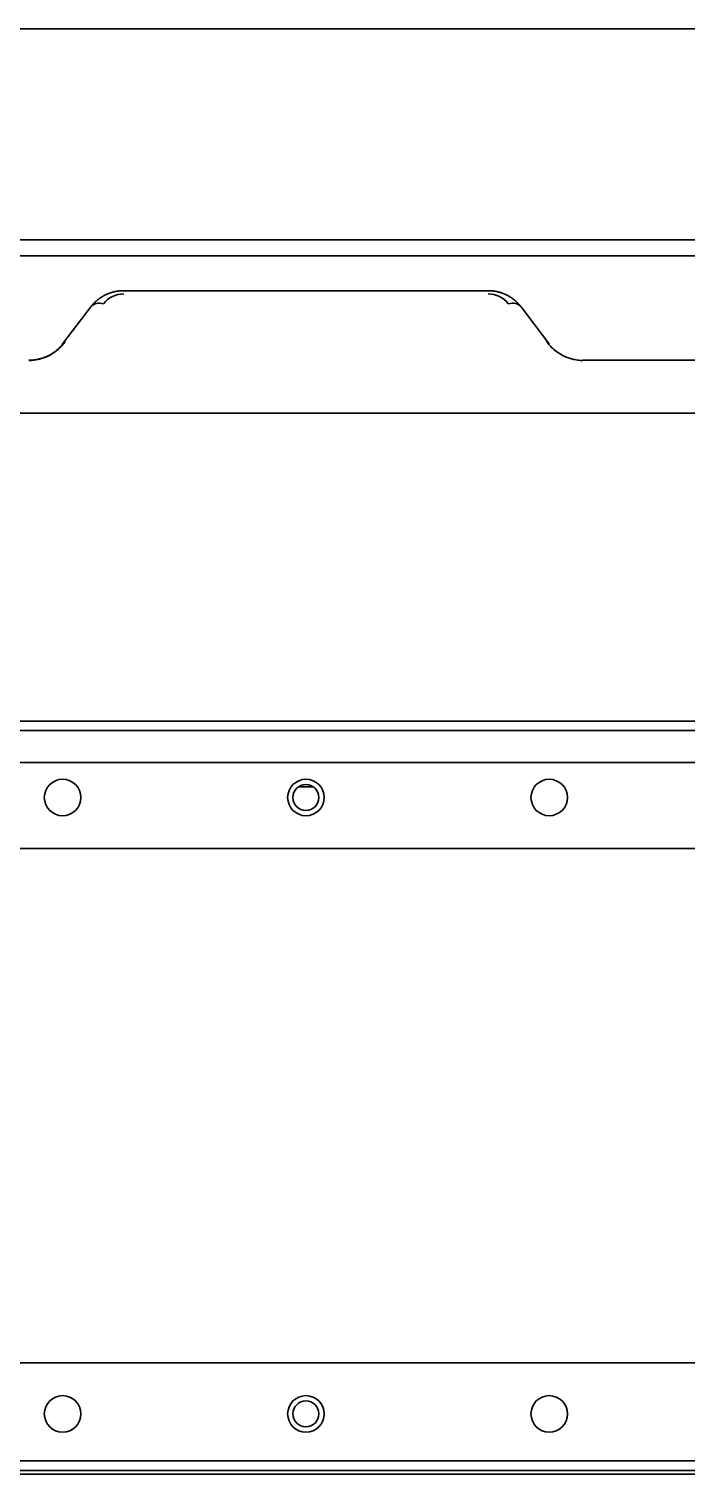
# Model space of a CAD drawing. Extents: x -760 to 4209, y 5795 to 10697.
# Drawn here: x 2245.9 to 2326.9, y 10435.1 to 10613.3 of the extents above; entities that cross this region are included whole.
import ezdxf

# ---------------------------------------------------------------- set-up
doc = ezdxf.new("R2010")
doc.units = 0
doc.header["$LTSCALE"] = 5
doc.layers.add('1', color=7, linetype='CONTINUOUS', true_color=0xffffff)
doc.layers.add('4', color=7, linetype='CONTINUOUS', true_color=0xffffff)

msp = doc.modelspace()

# ---------------------------------------------------------------- linework, layer by layer
at = {"layer": '1', "color": 7, "linetype": 'Continuous', "lineweight": 35}
for p, q in [((2048.1, 10613.29), (2512.01, 10613.29)), ((2507.77, 10587.29), (2052.34, 10587.29)), ((2049.92, 10585.29), (2510.19, 10585.29)), ((1910.55, 10527.92), (2649.55, 10527.92)), ((2643.55, 10526.79), (1916.05, 10526.79)), ((1916.05, 10522.85), (2643.55, 10522.85)), ((2279.15, 10519.84), (2280.96, 10519.84)), ((2643.55, 10512.22), (1916.55, 10512.22)), ((2643.55, 10448.82), (1916.55, 10448.82)), ((1918.55, 10436.75), (2641.55, 10436.75)), ((1916.55, 10435.1), (2643.55, 10435.1)), ((1918.55, 10435.55), (2641.55, 10435.55))]:
    msp.add_line(p, q, dxfattribs=at)
for centre, radius in [((2250.05, 10518.52), 2.25), ((2280.05, 10518.52), 2.25), ((2310.05, 10518.52), 2.25), ((2280.05, 10518.52), 1.6), ((2250.05, 10442.52), 2.25), ((2280.05, 10442.52), 2.25), ((2280.05, 10442.52), 1.6), ((2310.05, 10442.52), 2.25)]:
    msp.add_circle(centre, radius, dxfattribs=at)
at = {"layer": '4', "color": 7, "linetype": 'Continuous', "lineweight": 35}
for p, q in [((2302.51, 10581.01), (2257.6, 10581.01)), ((2253.52, 10579), (2250.1, 10574.49)), ((2310.01, 10574.49), (2306.59, 10579)), ((2250.1, 10574.49), (2250.06, 10574.43)), ((2310.05, 10574.43), (2310.01, 10574.49)), ((2637.3, 10572.43), (2314.21, 10572.43)), ((2639.18, 10565.92), (1920.93, 10565.92)), ((2639.18, 10565.92), (1920.93, 10565.92))]:
    msp.add_line(p, q, dxfattribs=at)
for centre, major_axis, ratio, start_param, end_param in [((2255.11, 10577.79), (-1.59, 1.21), 0.72838, 5.216321, 6.283177), ((2257.53, 10577.75), (-2.93, -0.69), 0.950644, 4.470256, 5.429553), ((2302.58, 10577.75), (2.93, -0.69), 0.950644, 0.853632, 1.812929), ((2305, 10577.79), (1.59, 1.21), 0.72838, 0.000008, 1.066865)]:
    msp.add_ellipse(centre, major_axis=major_axis, ratio=ratio, start_param=start_param, end_param=end_param, dxfattribs=at)
for points, knots in [([(2253.48, 10578.94), (2253.48, 10578.95), (2253.5, 10578.97), (2253.52, 10579), (2253.54, 10579.02), (2253.56, 10579.05), (2253.58, 10579.08), (2253.6, 10579.11), (2253.63, 10579.13), (2253.65, 10579.16), (2253.67, 10579.19), (2253.69, 10579.22), (2253.72, 10579.24), (2253.74, 10579.27), (2253.76, 10579.29), (2253.79, 10579.32), (2253.81, 10579.35), (2253.83, 10579.37), (2253.86, 10579.4), (2253.88, 10579.42), (2253.9, 10579.45), (2253.93, 10579.47), (2253.95, 10579.5), (2253.98, 10579.52), (2254, 10579.55), (2254.03, 10579.57), (2254.05, 10579.6), (2254.08, 10579.62), (2254.1, 10579.64), (2254.13, 10579.67), (2254.15, 10579.69), (2254.18, 10579.71), (2254.2, 10579.73), (2254.23, 10579.76), (2254.26, 10579.78), (2254.28, 10579.8), (2254.31, 10579.82), (2254.33, 10579.85), (2254.36, 10579.87), (2254.39, 10579.89), (2254.41, 10579.91), (2254.44, 10579.93), (2254.47, 10579.95), (2254.49, 10579.97), (2254.52, 10579.99), (2254.55, 10580.01), (2254.58, 10580.03), (2254.6, 10580.05), (2254.63, 10580.07), (2254.66, 10580.09), (2254.69, 10580.11), (2254.71, 10580.13), (2254.74, 10580.15), (2254.77, 10580.17), (2254.8, 10580.19), (2254.83, 10580.2), (2254.86, 10580.22), (2254.88, 10580.24), (2254.91, 10580.26), (2254.94, 10580.27), (2254.97, 10580.29), (2255, 10580.31), (2255.03, 10580.33), (2255.06, 10580.34), (2255.08, 10580.36), (2255.11, 10580.37), (2255.14, 10580.39), (2255.17, 10580.41), (2255.2, 10580.42), (2255.23, 10580.44), (2255.26, 10580.45), (2255.29, 10580.47), (2255.32, 10580.48), (2255.35, 10580.5), (2255.38, 10580.51), (2255.41, 10580.52), (2255.44, 10580.54), (2255.47, 10580.55), (2255.5, 10580.57), (2255.53, 10580.58), (2255.56, 10580.59), (2255.59, 10580.6), (2255.62, 10580.62), (2255.65, 10580.63), (2255.68, 10580.64), (2255.71, 10580.65), (2255.74, 10580.67), (2255.77, 10580.68), (2255.8, 10580.69), (2255.83, 10580.7), (2255.86, 10580.71), (2255.89, 10580.72), (2255.92, 10580.73), (2255.95, 10580.74), (2255.98, 10580.75), (2256.01, 10580.76), (2256.04, 10580.77), (2256.07, 10580.78), (2256.1, 10580.79), (2256.13, 10580.8), (2256.16, 10580.81), (2256.19, 10580.82), (2256.23, 10580.83), (2256.26, 10580.84), (2256.29, 10580.84), (2256.32, 10580.85), (2256.35, 10580.86), (2256.38, 10580.87), (2256.41, 10580.87), (2256.44, 10580.88), (2256.47, 10580.89), (2256.5, 10580.9), (2256.53, 10580.9), (2256.56, 10580.91), (2256.59, 10580.91), (2256.62, 10580.92), (2256.66, 10580.93), (2256.69, 10580.93), (2256.72, 10580.94), (2256.75, 10580.94), (2256.78, 10580.95), (2256.81, 10580.95), (2256.84, 10580.96), (2256.87, 10580.96), (2256.9, 10580.97), (2256.93, 10580.97), (2256.96, 10580.97), (2256.99, 10580.98), (2257.02, 10580.98), (2257.05, 10580.98), (2257.08, 10580.99), (2257.11, 10580.99), (2257.15, 10580.99), (2257.18, 10581), (2257.21, 10581), (2257.24, 10581), (2257.27, 10581), (2257.3, 10581), (2257.33, 10581.01), (2257.36, 10581.01), (2257.39, 10581.01), (2257.42, 10581.01), (2257.45, 10581.01), (2257.48, 10581.01), (2257.51, 10581.01), (2257.54, 10581.01), (2257.57, 10581.01), (2257.59, 10581.01), (2257.6, 10581.01)], [0, 0, 0, 0, 0.008172, 0.016323, 0.024452, 0.03256, 0.040646, 0.04871, 0.056753, 0.064775, 0.072776, 0.080755, 0.088713, 0.09665, 0.104566, 0.112461, 0.120335, 0.128188, 0.13602, 0.143831, 0.151622, 0.159392, 0.167141, 0.17487, 0.182579, 0.190267, 0.197934, 0.205582, 0.213209, 0.220816, 0.228403, 0.23597, 0.243517, 0.251044, 0.258551, 0.266038, 0.273506, 0.280954, 0.288383, 0.295792, 0.303181, 0.310552, 0.317903, 0.325235, 0.332547, 0.339841, 0.347116, 0.354371, 0.361608, 0.368826, 0.376026, 0.383207, 0.390369, 0.397513, 0.404638, 0.411746, 0.418835, 0.425905, 0.432958, 0.439993, 0.44701, 0.454009, 0.46099, 0.467954, 0.4749, 0.481829, 0.48874, 0.495634, 0.502511, 0.509371, 0.516213, 0.523039, 0.529848, 0.53664, 0.543415, 0.550174, 0.556916, 0.563642, 0.570352, 0.577045, 0.583722, 0.590383, 0.597028, 0.603658, 0.610272, 0.61687, 0.623452, 0.630019, 0.636571, 0.643107, 0.649629, 0.656135, 0.662627, 0.669103, 0.675565, 0.682012, 0.688445, 0.694863, 0.701267, 0.707657, 0.714033, 0.720395, 0.726743, 0.733077, 0.739398, 0.745705, 0.751999, 0.758279, 0.764546, 0.770801, 0.777042, 0.78327, 0.789486, 0.795689, 0.80188, 0.808058, 0.814224, 0.820378, 0.82652, 0.83265, 0.838769, 0.844875, 0.850971, 0.857055, 0.863127, 0.869189, 0.87524, 0.881279, 0.887308, 0.893327, 0.899335, 0.905332, 0.91132, 0.917297, 0.923265, 0.929222, 0.93517, 0.941109, 0.947038, 0.952958, 0.958869, 0.96477, 0.970663, 0.976547, 0.982423, 0.98829, 0.994149, 1, 1, 1, 1]), ([(2302.51, 10581.01), (2302.52, 10581.01), (2302.54, 10581.01), (2302.57, 10581.01), (2302.6, 10581.01), (2302.63, 10581.01), (2302.66, 10581.01), (2302.69, 10581.01), (2302.72, 10581.01), (2302.75, 10581.01), (2302.78, 10581.01), (2302.81, 10581), (2302.84, 10581), (2302.87, 10581), (2302.9, 10581), (2302.93, 10581), (2302.96, 10580.99), (2303, 10580.99), (2303.03, 10580.99), (2303.06, 10580.98), (2303.09, 10580.98), (2303.12, 10580.98), (2303.15, 10580.97), (2303.18, 10580.97), (2303.21, 10580.97), (2303.24, 10580.96), (2303.27, 10580.96), (2303.3, 10580.95), (2303.33, 10580.95), (2303.36, 10580.94), (2303.39, 10580.94), (2303.42, 10580.93), (2303.45, 10580.93), (2303.49, 10580.92), (2303.52, 10580.91), (2303.55, 10580.91), (2303.58, 10580.9), (2303.61, 10580.9), (2303.64, 10580.89), (2303.67, 10580.88), (2303.7, 10580.87), (2303.73, 10580.87), (2303.76, 10580.86), (2303.79, 10580.85), (2303.82, 10580.84), (2303.85, 10580.84), (2303.88, 10580.83), (2303.92, 10580.82), (2303.95, 10580.81), (2303.98, 10580.8), (2304.01, 10580.79), (2304.04, 10580.78), (2304.07, 10580.77), (2304.1, 10580.76), (2304.13, 10580.75), (2304.16, 10580.74), (2304.19, 10580.73), (2304.22, 10580.72), (2304.25, 10580.71), (2304.28, 10580.7), (2304.31, 10580.69), (2304.34, 10580.68), (2304.37, 10580.67), (2304.4, 10580.65), (2304.43, 10580.64), (2304.46, 10580.63), (2304.49, 10580.62), (2304.52, 10580.6), (2304.55, 10580.59), (2304.58, 10580.58), (2304.61, 10580.57), (2304.64, 10580.55), (2304.67, 10580.54), (2304.7, 10580.52), (2304.73, 10580.51), (2304.76, 10580.5), (2304.79, 10580.48), (2304.82, 10580.47), (2304.85, 10580.45), (2304.88, 10580.44), (2304.91, 10580.42), (2304.94, 10580.41), (2304.97, 10580.39), (2305, 10580.37), (2305.03, 10580.36), (2305.05, 10580.34), (2305.08, 10580.33), (2305.11, 10580.31), (2305.14, 10580.29), (2305.17, 10580.27), (2305.2, 10580.26), (2305.23, 10580.24), (2305.25, 10580.22), (2305.28, 10580.2), (2305.31, 10580.19), (2305.34, 10580.17), (2305.37, 10580.15), (2305.4, 10580.13), (2305.42, 10580.11), (2305.45, 10580.09), (2305.48, 10580.07), (2305.51, 10580.05), (2305.53, 10580.03), (2305.56, 10580.01), (2305.59, 10579.99), (2305.62, 10579.97), (2305.64, 10579.95), (2305.67, 10579.93), (2305.7, 10579.91), (2305.72, 10579.89), (2305.75, 10579.87), (2305.78, 10579.85), (2305.8, 10579.82), (2305.83, 10579.8), (2305.85, 10579.78), (2305.88, 10579.76), (2305.91, 10579.73), (2305.93, 10579.71), (2305.96, 10579.69), (2305.98, 10579.67), (2306.01, 10579.64), (2306.03, 10579.62), (2306.06, 10579.6), (2306.08, 10579.57), (2306.11, 10579.55), (2306.13, 10579.52), (2306.16, 10579.5), (2306.18, 10579.47), (2306.21, 10579.45), (2306.23, 10579.42), (2306.25, 10579.4), (2306.28, 10579.37), (2306.3, 10579.35), (2306.32, 10579.32), (2306.35, 10579.29), (2306.37, 10579.27), (2306.39, 10579.24), (2306.42, 10579.22), (2306.44, 10579.19), (2306.46, 10579.16), (2306.48, 10579.13), (2306.51, 10579.11), (2306.53, 10579.08), (2306.55, 10579.05), (2306.57, 10579.02), (2306.59, 10579), (2306.61, 10578.97), (2306.63, 10578.95), (2306.63, 10578.94)], [0, 0, 0, 0, 0.005851, 0.01171, 0.017577, 0.023453, 0.029337, 0.03523, 0.041131, 0.047042, 0.052962, 0.058891, 0.06483, 0.070778, 0.076735, 0.082703, 0.08868, 0.094668, 0.100665, 0.106673, 0.112692, 0.118721, 0.12476, 0.130811, 0.136873, 0.142945, 0.149029, 0.155125, 0.161231, 0.16735, 0.17348, 0.179622, 0.185776, 0.191942, 0.19812, 0.204311, 0.210514, 0.21673, 0.222958, 0.229199, 0.235454, 0.241721, 0.248001, 0.254295, 0.260602, 0.266923, 0.273257, 0.279605, 0.285967, 0.292343, 0.298733, 0.305137, 0.311555, 0.317988, 0.324435, 0.330897, 0.337373, 0.343865, 0.350371, 0.356893, 0.363429, 0.369981, 0.376548, 0.38313, 0.389728, 0.396342, 0.402972, 0.409617, 0.416278, 0.422955, 0.429648, 0.436358, 0.443084, 0.449826, 0.456585, 0.46336, 0.470152, 0.476961, 0.483787, 0.490629, 0.497489, 0.504366, 0.51126, 0.518171, 0.5251, 0.532046, 0.53901, 0.545991, 0.55299, 0.560007, 0.567042, 0.574095, 0.581165, 0.588254, 0.595362, 0.602487, 0.609631, 0.616793, 0.623974, 0.631174, 0.638392, 0.645629, 0.652884, 0.660159, 0.667453, 0.674765, 0.682097, 0.689448, 0.696819, 0.704208, 0.711617, 0.719046, 0.726494, 0.733962, 0.741449, 0.748956, 0.756483, 0.76403, 0.771597, 0.779184, 0.786791, 0.794418, 0.802066, 0.809733, 0.817421, 0.82513, 0.832859, 0.840608, 0.848378, 0.856169, 0.86398, 0.871812, 0.879665, 0.887539, 0.895434, 0.90335, 0.911287, 0.919245, 0.927224, 0.935225, 0.943247, 0.95129, 0.959354, 0.96744, 0.975548, 0.983677, 0.991828, 1, 1, 1, 1]), ([(2250.37, 10574.74), (2250.15, 10574.39), (2249.61, 10573.8), (2248.54, 10573.04), (2247.48, 10572.62), (2246.57, 10572.44), (2246.13, 10572.41), (2245.9, 10572.41)], [0, 0, 0, 0, 0.305789, 0.569797, 0.796399, 0.899765, 1, 1, 1, 1]), ([(2245.9, 10572.43), (2245.91, 10572.43), (2245.92, 10572.43), (2245.95, 10572.43), (2245.97, 10572.43), (2246, 10572.43), (2246.02, 10572.43), (2246.05, 10572.43), (2246.07, 10572.43), (2246.1, 10572.43), (2246.12, 10572.44), (2246.14, 10572.44), (2246.17, 10572.44), (2246.19, 10572.44), (2246.22, 10572.44), (2246.24, 10572.44), (2246.27, 10572.44), (2246.29, 10572.45), (2246.32, 10572.45), (2246.34, 10572.45), (2246.37, 10572.45), (2246.39, 10572.45), (2246.42, 10572.46), (2246.44, 10572.46), (2246.46, 10572.46), (2246.49, 10572.46), (2246.51, 10572.47), (2246.54, 10572.47), (2246.56, 10572.47), (2246.59, 10572.48), (2246.61, 10572.48), (2246.64, 10572.48), (2246.66, 10572.49), (2246.69, 10572.49), (2246.71, 10572.49), (2246.74, 10572.5), (2246.76, 10572.5), (2246.78, 10572.5), (2246.81, 10572.51), (2246.83, 10572.51), (2246.86, 10572.52), (2246.88, 10572.52), (2246.91, 10572.53), (2246.93, 10572.53), (2246.96, 10572.54), (2246.98, 10572.54), (2247.01, 10572.55), (2247.03, 10572.55), (2247.06, 10572.56), (2247.08, 10572.56), (2247.1, 10572.57), (2247.13, 10572.57), (2247.15, 10572.58), (2247.18, 10572.59), (2247.2, 10572.59), (2247.23, 10572.6), (2247.25, 10572.6), (2247.27, 10572.61), (2247.3, 10572.62), (2247.32, 10572.62), (2247.35, 10572.63), (2247.37, 10572.64), (2247.4, 10572.64), (2247.42, 10572.65), (2247.44, 10572.66), (2247.47, 10572.67), (2247.49, 10572.67), (2247.52, 10572.68), (2247.54, 10572.69), (2247.57, 10572.7), (2247.59, 10572.7), (2247.61, 10572.71), (2247.64, 10572.72), (2247.66, 10572.73), (2247.69, 10572.74), (2247.71, 10572.74), (2247.73, 10572.75), (2247.76, 10572.76), (2247.78, 10572.77), (2247.8, 10572.78), (2247.83, 10572.79), (2247.85, 10572.8), (2247.88, 10572.81), (2247.9, 10572.82), (2247.92, 10572.83), (2247.95, 10572.84), (2247.97, 10572.85), (2247.99, 10572.86), (2248.02, 10572.87), (2248.04, 10572.88), (2248.06, 10572.89), (2248.09, 10572.9), (2248.11, 10572.91), (2248.13, 10572.92), (2248.16, 10572.93), (2248.18, 10572.94), (2248.2, 10572.95), (2248.23, 10572.96), (2248.28, 10572.98), (2248.33, 10573.01), (2248.38, 10573.04), (2248.43, 10573.06), (2248.48, 10573.09), (2248.52, 10573.12), (2248.57, 10573.14), (2248.62, 10573.17), (2248.67, 10573.2), (2248.72, 10573.23), (2248.77, 10573.26), (2248.82, 10573.29), (2248.87, 10573.33), (2248.92, 10573.36), (2248.96, 10573.39), (2249.01, 10573.43), (2249.06, 10573.46), (2249.11, 10573.49), (2249.15, 10573.53), (2249.2, 10573.57), (2249.25, 10573.6), (2249.29, 10573.64), (2249.34, 10573.68), (2249.39, 10573.72), (2249.43, 10573.76), (2249.48, 10573.8), (2249.52, 10573.84), (2249.56, 10573.88), (2249.61, 10573.92), (2249.65, 10573.97), (2249.69, 10574.01), (2249.74, 10574.05), (2249.78, 10574.1), (2249.82, 10574.14), (2249.86, 10574.19), (2249.9, 10574.24), (2249.94, 10574.28), (2249.98, 10574.33), (2250.02, 10574.38), (2250.05, 10574.41), (2250.06, 10574.43)], [0, 0, 0, 0, 0.003864, 0.007731, 0.011602, 0.015475, 0.019353, 0.023234, 0.02712, 0.03101, 0.034906, 0.038806, 0.042712, 0.046623, 0.050541, 0.054465, 0.058395, 0.062333, 0.066277, 0.070229, 0.074188, 0.078155, 0.082131, 0.086115, 0.090107, 0.094109, 0.09812, 0.10214, 0.106171, 0.110211, 0.114261, 0.118322, 0.122394, 0.126477, 0.130571, 0.134676, 0.138794, 0.142923, 0.147065, 0.151219, 0.155385, 0.159565, 0.163758, 0.167964, 0.172184, 0.176417, 0.180665, 0.184927, 0.189204, 0.193495, 0.197801, 0.202122, 0.206459, 0.210811, 0.215179, 0.219562, 0.223962, 0.228379, 0.232811, 0.237261, 0.241727, 0.246211, 0.250712, 0.25523, 0.259766, 0.26432, 0.268892, 0.273482, 0.27809, 0.282717, 0.287363, 0.292027, 0.296711, 0.301413, 0.306135, 0.310877, 0.315638, 0.320419, 0.32522, 0.330041, 0.334883, 0.339745, 0.344627, 0.34953, 0.354454, 0.359399, 0.364366, 0.369353, 0.374362, 0.379392, 0.384444, 0.389518, 0.394614, 0.399732, 0.404872, 0.410034, 0.415219, 0.420426, 0.431876, 0.443469, 0.455209, 0.467096, 0.479131, 0.491315, 0.503649, 0.516135, 0.528772, 0.541563, 0.554508, 0.567608, 0.580863, 0.594275, 0.607845, 0.621572, 0.635458, 0.649503, 0.663709, 0.678075, 0.692603, 0.707293, 0.722145, 0.737161, 0.75234, 0.767683, 0.783192, 0.798865, 0.814704, 0.83071, 0.846882, 0.863221, 0.879728, 0.896403, 0.913246, 0.930258, 0.947439, 0.964789, 0.982309, 1, 1, 1, 1]), ([(2314.21, 10572.41), (2313.98, 10572.41), (2313.54, 10572.44), (2312.63, 10572.62), (2311.57, 10573.04), (2310.5, 10573.8), (2309.96, 10574.39), (2309.74, 10574.74)], [0, 0, 0, 0, 0.100235, 0.203601, 0.430203, 0.694211, 1, 1, 1, 1])]:
    msp.add_open_spline(points, degree=3, knots=knots, dxfattribs=at)

doc.saveas('drawing.dxf')
